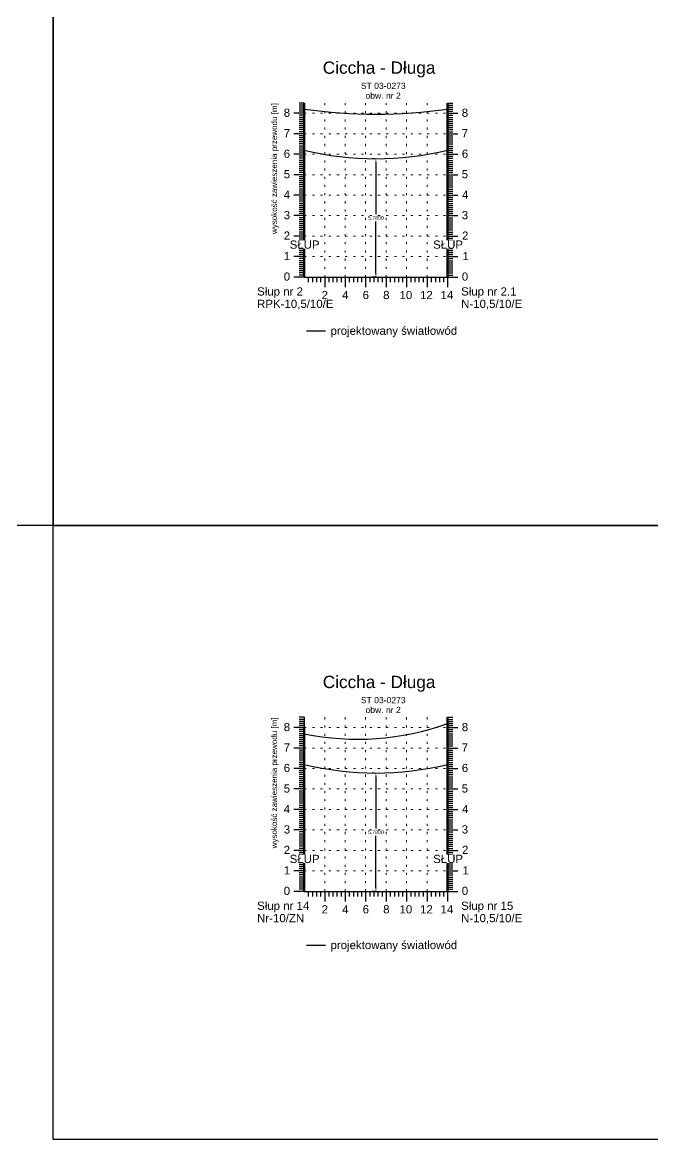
# Model space of a CAD drawing. Header units: metres. Extents: x -155 to 1812, y 681 to 886.
# Drawn here: x 53 to 83.8, y 770.5 to 825.1 of the extents above; entities that cross this region are included whole.
import ezdxf

# ---------------------------------------------------------------- set-up
doc = ezdxf.new("R2010")
doc.units = ezdxf.units.M
doc.header["$MEASUREMENT"] = 0
doc.linetypes.add('ACAD_ISO07W100', pattern=[3, 0, -3])
doc.styles.get("Standard").update_dxf_attribs({"font": 'arial.ttf'})
doc.dimstyles.get("Standard").update_dxf_attribs({"dimtxt": 0.18, "dimasz": 0.18, "dimexe": 0.18, "dimexo": 0.0625, "dimgap": 0.09, "dimtad": 0, "dimtih": 1, "dimtoh": 1, "dimdec": 4, "dimzin": 0, "dimdsep": 46, "dimtxsty": 'Standard', "dimcen": 0.09, "dimadec": 0, "dimazin": 0, "dimtfac": 1, "dimtdec": 4, "dimtofl": 0, "dimtmove": 0, "dimatfit": 3, "dimfxl": 1, "dimtolj": 1, "dimtzin": 0, "dimarcsym": 0})

# ---------------------------------------------------------------- blocks, each defined once
blk = doc.blocks.new('*D317')
at = {"color": 0, "lineweight": -2}
for p, q in [((70.229, 818.426), (70.112, 818.426)), ((70.292, 818.246), (70.292, 815.718)), ((70.292, 812.826), (70.292, 815.355)), ((70.329, 812.646), (70.112, 812.646))]:
    blk.add_line(p, q, dxfattribs=at)
at = {"color": 0}
for points in [[(70.322, 818.246), (70.262, 818.246), (70.292, 818.426)], [(70.262, 812.826), (70.322, 812.826), (70.292, 812.646)]]:
    blk.add_solid(points, dxfattribs=at)
at = {"layer": 'Defpoints', "color": 0}
for p in [(70.292, 818.426), (70.292, 812.646), (70.392, 812.646)]:
    blk.add_point(p, dxfattribs=at)
at = {"color": 0, "lineweight": 25, "insert": (70.292, 815.536), "char_height": 0.18, "attachment_point": 5}
blk.add_mtext('\\A1;5.7800', dxfattribs=at)
blk = doc.blocks.new('*D235')
at = {"color": 0, "lineweight": -2}
for p, q in [((70.229, 788.426), (70.112, 788.426)), ((70.292, 788.246), (70.292, 785.718)), ((70.292, 782.826), (70.292, 785.355)), ((70.329, 782.646), (70.112, 782.646))]:
    blk.add_line(p, q, dxfattribs=at)
at = {"color": 0}
for points in [[(70.322, 788.246), (70.262, 788.246), (70.292, 788.426)], [(70.262, 782.826), (70.322, 782.826), (70.292, 782.646)]]:
    blk.add_solid(points, dxfattribs=at)
at = {"layer": 'Defpoints', "color": 0}
for p in [(70.292, 788.426), (70.292, 782.646), (70.392, 782.646)]:
    blk.add_point(p, dxfattribs=at)
at = {"color": 0, "lineweight": 25, "insert": (70.292, 785.536), "char_height": 0.18, "attachment_point": 5}
blk.add_mtext('\\A1;5.7800', dxfattribs=at)

msp = doc.modelspace()

# ---------------------------------------------------------------- linework, layer by layer
for p, q in [((66.79169, 821.14643), (66.54169, 821.14643)), ((66.79169, 821.04643), (66.54169, 821.04643)), ((66.79169, 820.94643), (66.54169, 820.94643)), ((66.79169, 820.84643), (66.54169, 820.84643)), ((66.79169, 820.74643), (66.54169, 820.74643)), ((66.79169, 821.14643), (66.79169, 812.64643)), ((73.79169, 821.14643), (73.79169, 812.64643)), ((73.79169, 821.14643), (74.04169, 821.14643)), ((73.79169, 821.04643), (74.04169, 821.04643)), ((73.79169, 820.94643), (74.04169, 820.94643)), ((73.79169, 820.84643), (74.04169, 820.84643)), ((73.79169, 820.74643), (74.04169, 820.74643)), ((66.79169, 820.64643), (66.29169, 820.64643)), ((66.79169, 820.64643), (66.29169, 820.64643)), ((66.79169, 820.54643), (66.54169, 820.54643)), ((66.79169, 820.44643), (66.54169, 820.44643)), ((66.79169, 820.34643), (66.54169, 820.34643)), ((66.79169, 820.24643), (66.54169, 820.24643)), ((66.79169, 820.14643), (66.54169, 820.14643)), ((73.79169, 820.64643), (74.29169, 820.64643)), ((73.79169, 820.64643), (74.29169, 820.64643)), ((73.79169, 820.54643), (74.04169, 820.54643)), ((73.79169, 820.44643), (74.04169, 820.44643)), ((73.79169, 820.34643), (74.04169, 820.34643)), ((73.79169, 820.24643), (74.04169, 820.24643)), ((73.79169, 820.14643), (74.04169, 820.14643)), ((66.79169, 819.64643), (66.29169, 819.64643)), ((66.79169, 819.64643), (66.29169, 819.64643)), ((66.79169, 820.04643), (66.54169, 820.04643)), ((66.79169, 819.94643), (66.54169, 819.94643)), ((66.79169, 819.84643), (66.54169, 819.84643)), ((66.79169, 819.74643), (66.54169, 819.74643)), ((73.79169, 820.04643), (74.04169, 820.04643)), ((73.79169, 819.94643), (74.04169, 819.94643)), ((73.79169, 819.84643), (74.04169, 819.84643)), ((73.79169, 819.74643), (74.04169, 819.74643)), ((73.79169, 819.64643), (74.29169, 819.64643)), ((73.79169, 819.64643), (74.29169, 819.64643)), ((66.79169, 819.54643), (66.54169, 819.54643)), ((66.79169, 819.44643), (66.54169, 819.44643)), ((66.79169, 819.34643), (66.54169, 819.34643)), ((66.79169, 819.24643), (66.54169, 819.24643)), ((66.79169, 819.14643), (66.54169, 819.14643)), ((66.79169, 819.04643), (66.54169, 819.04643)), ((73.79169, 819.54643), (74.04169, 819.54643)), ((73.79169, 819.44643), (74.04169, 819.44643)), ((73.79169, 819.34643), (74.04169, 819.34643)), ((73.79169, 819.24643), (74.04169, 819.24643)), ((73.79169, 819.14643), (74.04169, 819.14643)), ((73.79169, 819.04643), (74.04169, 819.04643)), ((66.79169, 818.64643), (66.29169, 818.64643)), ((66.79169, 818.64643), (66.29169, 818.64643)), ((66.79169, 818.94643), (66.54169, 818.94643)), ((66.79169, 818.84643), (66.54169, 818.84643)), ((66.79169, 818.74643), (66.54169, 818.74643)), ((66.79169, 818.54643), (66.54169, 818.54643)), ((73.79169, 818.94643), (74.04169, 818.94643)), ((73.79169, 818.84643), (74.04169, 818.84643)), ((73.79169, 818.74643), (74.04169, 818.74643)), ((73.79169, 818.64643), (74.29169, 818.64643)), ((73.79169, 818.64643), (74.29169, 818.64643)), ((73.79169, 818.54643), (74.04169, 818.54643)), ((66.79169, 818.44643), (66.54169, 818.44643)), ((66.79169, 818.34643), (66.54169, 818.34643)), ((66.79169, 818.24643), (66.54169, 818.24643)), ((66.79169, 818.14643), (66.54169, 818.14643)), ((66.79169, 818.04643), (66.54169, 818.04643)), ((66.79169, 817.94643), (66.54169, 817.94643)), ((73.79169, 818.44643), (74.04169, 818.44643)), ((73.79169, 818.34643), (74.04169, 818.34643)), ((73.79169, 818.24643), (74.04169, 818.24643)), ((73.79169, 818.14643), (74.04169, 818.14643)), ((73.79169, 818.04643), (74.04169, 818.04643)), ((73.79169, 817.94643), (74.04169, 817.94643)), ((66.79169, 817.64643), (66.29169, 817.64643)), ((66.79169, 817.64643), (66.29169, 817.64643)), ((66.79169, 817.84643), (66.54169, 817.84643)), ((66.79169, 817.74643), (66.54169, 817.74643)), ((66.79169, 817.54643), (66.54169, 817.54643)), ((66.79169, 817.44643), (66.54169, 817.44643)), ((73.79169, 817.84643), (74.04169, 817.84643)), ((73.79169, 817.74643), (74.04169, 817.74643)), ((73.79169, 817.64643), (74.29169, 817.64643)), ((73.79169, 817.64643), (74.29169, 817.64643)), ((73.79169, 817.54643), (74.04169, 817.54643)), ((73.79169, 817.44643), (74.04169, 817.44643)), ((66.79169, 817.34643), (66.54169, 817.34643)), ((66.79169, 817.24643), (66.54169, 817.24643)), ((66.79169, 817.14643), (66.54169, 817.14643)), ((66.79169, 817.04643), (66.54169, 817.04643)), ((66.79169, 816.94643), (66.54169, 816.94643)), ((66.79169, 816.84643), (66.54169, 816.84643)), ((73.79169, 817.34643), (74.04169, 817.34643)), ((73.79169, 817.24643), (74.04169, 817.24643)), ((73.79169, 817.14643), (74.04169, 817.14643)), ((73.79169, 817.04643), (74.04169, 817.04643)), ((73.79169, 816.94643), (74.04169, 816.94643)), ((73.79169, 816.84643), (74.04169, 816.84643)), ((66.79169, 816.64643), (66.29169, 816.64643)), ((66.79169, 816.64643), (66.29169, 816.64643)), ((66.79169, 816.74643), (66.54169, 816.74643)), ((66.79169, 816.54643), (66.54169, 816.54643)), ((66.79169, 816.44643), (66.54169, 816.44643)), ((66.79169, 816.34643), (66.54169, 816.34643)), ((73.79169, 816.74643), (74.04169, 816.74643)), ((73.79169, 816.64643), (74.29169, 816.64643)), ((73.79169, 816.64643), (74.29169, 816.64643)), ((73.79169, 816.54643), (74.04169, 816.54643)), ((73.79169, 816.44643), (74.04169, 816.44643)), ((73.79169, 816.34643), (74.04169, 816.34643)), ((66.79169, 816.24643), (66.54169, 816.24643)), ((66.79169, 816.14643), (66.54169, 816.14643)), ((66.79169, 816.04643), (66.54169, 816.04643)), ((66.79169, 815.94643), (66.54169, 815.94643)), ((66.79169, 815.84643), (66.54169, 815.84643)), ((66.79169, 815.74643), (66.54169, 815.74643)), ((73.79169, 816.24643), (74.04169, 816.24643)), ((73.79169, 816.14643), (74.04169, 816.14643)), ((73.79169, 816.04643), (74.04169, 816.04643)), ((73.79169, 815.94643), (74.04169, 815.94643)), ((73.79169, 815.84643), (74.04169, 815.84643)), ((73.79169, 815.74643), (74.04169, 815.74643)), ((66.79169, 815.64643), (66.29169, 815.64643)), ((66.79169, 815.64643), (66.29169, 815.64643)), ((66.79169, 815.54643), (66.54169, 815.54643)), ((66.79169, 815.44643), (66.54169, 815.44643)), ((66.79169, 815.34643), (66.54169, 815.34643)), ((66.79169, 815.24643), (66.54169, 815.24643)), ((73.79169, 815.64643), (74.29169, 815.64643)), ((73.79169, 815.64643), (74.29169, 815.64643)), ((73.79169, 815.54643), (74.04169, 815.54643)), ((73.79169, 815.44643), (74.04169, 815.44643)), ((73.79169, 815.34643), (74.04169, 815.34643)), ((73.79169, 815.24643), (74.04169, 815.24643)), ((66.79169, 814.64643), (66.29169, 814.64643)), ((66.79169, 814.64643), (66.29169, 814.64643)), ((66.79169, 815.14643), (66.54169, 815.14643)), ((66.79169, 815.04643), (66.54169, 815.04643)), ((66.79169, 814.94643), (66.54169, 814.94643)), ((66.79169, 814.84643), (66.54169, 814.84643)), ((66.79169, 814.74643), (66.54169, 814.74643)), ((73.79169, 815.14643), (74.04169, 815.14643)), ((73.79169, 815.04643), (74.04169, 815.04643)), ((73.79169, 814.94643), (74.04169, 814.94643)), ((73.79169, 814.84643), (74.04169, 814.84643)), ((73.79169, 814.74643), (74.04169, 814.74643)), ((73.79169, 814.64643), (74.29169, 814.64643)), ((73.79169, 814.64643), (74.29169, 814.64643)), ((66.79169, 814.54643), (66.54169, 814.54643)), ((66.79169, 814.44643), (66.54169, 814.44643)), ((66.79169, 814.34643), (66.54169, 814.34643)), ((66.79169, 814.24643), (66.54169, 814.24643)), ((66.79169, 814.14643), (66.54169, 814.14643)), ((73.79169, 814.54643), (74.04169, 814.54643)), ((73.79169, 814.44643), (74.04169, 814.44643)), ((73.79169, 814.34643), (74.04169, 814.34643)), ((73.79169, 814.24643), (74.04169, 814.24643)), ((73.79169, 814.14643), (74.04169, 814.14643)), ((66.79169, 813.64643), (66.29169, 813.64643)), ((66.79169, 813.64643), (66.29169, 813.64643)), ((66.79169, 814.04643), (66.54169, 814.04643)), ((66.79169, 813.94643), (66.54169, 813.94643)), ((66.79169, 813.84643), (66.54169, 813.84643)), ((66.79169, 813.74643), (66.54169, 813.74643)), ((73.79169, 814.04643), (74.04169, 814.04643)), ((73.79169, 813.94643), (74.04169, 813.94643)), ((73.79169, 813.84643), (74.04169, 813.84643)), ((73.79169, 813.74643), (74.04169, 813.74643)), ((73.79169, 813.64643), (74.29169, 813.64643)), ((73.79169, 813.64643), (74.29169, 813.64643)), ((66.79169, 813.54643), (66.54169, 813.54643)), ((66.79169, 813.44643), (66.54169, 813.44643)), ((66.79169, 813.34643), (66.54169, 813.34643)), ((66.79169, 813.24643), (66.54169, 813.24643)), ((66.79169, 813.14643), (66.54169, 813.14643)), ((66.79169, 813.04643), (66.54169, 813.04643)), ((73.79169, 813.54643), (74.04169, 813.54643)), ((73.79169, 813.44643), (74.04169, 813.44643)), ((73.79169, 813.34643), (74.04169, 813.34643)), ((73.79169, 813.24643), (74.04169, 813.24643)), ((73.79169, 813.14643), (74.04169, 813.14643)), ((73.79169, 813.04643), (74.04169, 813.04643)), ((66.79169, 812.64643), (66.29169, 812.64643)), ((66.79169, 812.94643), (66.54169, 812.94643)), ((66.79169, 812.84643), (66.54169, 812.84643)), ((66.79169, 812.74643), (66.54169, 812.74643)), ((66.79169, 812.64643), (66.54169, 812.64643)), ((66.79169, 812.64643), (73.79169, 812.64643)), ((66.99169, 812.64643), (66.99169, 812.39643)), ((67.19169, 812.64643), (67.19169, 812.39643)), ((67.39169, 812.64643), (67.39169, 812.39643)), ((67.59169, 812.64643), (67.59169, 812.39643)), ((67.79169, 812.64643), (67.79169, 812.14643)), ((67.99169, 812.64643), (67.99169, 812.39643)), ((68.19169, 812.64643), (68.19169, 812.39643)), ((68.39169, 812.64643), (68.39169, 812.39643)), ((68.59169, 812.64643), (68.59169, 812.39643)), ((68.79169, 812.64643), (68.79169, 812.14643)), ((68.99169, 812.64643), (68.99169, 812.39643)), ((69.19169, 812.64643), (69.19169, 812.39643)), ((69.39169, 812.64643), (69.39169, 812.39643)), ((69.59169, 812.64643), (69.59169, 812.39643)), ((69.79169, 812.64643), (69.79169, 812.14643)), ((69.99169, 812.64643), (69.99169, 812.39643)), ((70.19169, 812.64643), (70.19169, 812.39643)), ((70.39169, 812.64643), (70.39169, 812.39643)), ((70.59169, 812.64643), (70.59169, 812.39643)), ((70.79169, 812.64643), (70.79169, 812.14643)), ((70.99169, 812.64643), (70.99169, 812.39643)), ((71.19169, 812.64643), (71.19169, 812.39643)), ((71.39169, 812.64643), (71.39169, 812.39643)), ((71.59169, 812.64643), (71.59169, 812.39643)), ((71.79169, 812.64643), (71.79169, 812.14643)), ((71.99169, 812.64643), (71.99169, 812.39643)), ((72.19169, 812.64643), (72.19169, 812.39643)), ((72.39169, 812.64643), (72.39169, 812.39643)), ((72.59169, 812.64643), (72.59169, 812.39643)), ((72.79169, 812.64643), (72.79169, 812.14643)), ((72.99169, 812.64643), (72.99169, 812.39643)), ((73.19169, 812.64643), (73.19169, 812.39643)), ((73.39169, 812.64643), (73.39169, 812.39643)), ((73.59169, 812.64643), (73.59169, 812.39643)), ((73.79169, 812.94643), (74.04169, 812.94643)), ((73.79169, 812.84643), (74.04169, 812.84643)), ((73.79169, 812.74643), (74.04169, 812.74643)), ((73.79169, 812.64643), (73.79169, 812.14643)), ((73.79169, 812.64643), (74.29169, 812.64643)), ((73.79169, 812.64643), (74.04169, 812.64643)), ((66.79169, 790.64643), (66.29169, 790.64643)), ((66.79169, 790.64643), (66.29169, 790.64643)), ((66.79169, 791.14643), (66.54169, 791.14643)), ((66.79169, 791.04643), (66.54169, 791.04643)), ((66.79169, 790.94643), (66.54169, 790.94643)), ((66.79169, 790.84643), (66.54169, 790.84643)), ((66.79169, 790.74643), (66.54169, 790.74643)), ((66.79169, 791.14643), (66.79169, 782.64643)), ((73.79169, 791.14643), (73.79169, 782.64643)), ((73.79169, 791.14643), (74.04169, 791.14643)), ((73.79169, 791.04643), (74.04169, 791.04643)), ((73.79169, 790.94643), (74.04169, 790.94643)), ((73.79169, 790.84643), (74.04169, 790.84643)), ((73.79169, 790.74643), (74.04169, 790.74643)), ((73.79169, 790.64643), (74.29169, 790.64643)), ((73.79169, 790.64643), (74.29169, 790.64643)), ((66.79169, 790.54643), (66.54169, 790.54643)), ((66.79169, 790.44643), (66.54169, 790.44643)), ((66.79169, 790.34643), (66.54169, 790.34643)), ((66.79169, 790.24643), (66.54169, 790.24643)), ((66.79169, 790.14643), (66.54169, 790.14643)), ((73.79169, 790.54643), (74.04169, 790.54643)), ((73.79169, 790.44643), (74.04169, 790.44643)), ((73.79169, 790.34643), (74.04169, 790.34643)), ((73.79169, 790.24643), (74.04169, 790.24643)), ((73.79169, 790.14643), (74.04169, 790.14643)), ((66.79169, 789.64643), (66.29169, 789.64643)), ((66.79169, 789.64643), (66.29169, 789.64643)), ((66.79169, 790.04643), (66.54169, 790.04643)), ((66.79169, 789.94643), (66.54169, 789.94643)), ((66.79169, 789.84643), (66.54169, 789.84643)), ((66.79169, 789.74643), (66.54169, 789.74643)), ((66.79169, 789.54643), (66.54169, 789.54643)), ((73.79169, 790.04643), (74.04169, 790.04643)), ((73.79169, 789.94643), (74.04169, 789.94643)), ((73.79169, 789.84643), (74.04169, 789.84643)), ((73.79169, 789.74643), (74.04169, 789.74643)), ((73.79169, 789.64643), (74.29169, 789.64643)), ((73.79169, 789.64643), (74.29169, 789.64643)), ((73.79169, 789.54643), (74.04169, 789.54643)), ((66.79169, 789.44643), (66.54169, 789.44643)), ((66.79169, 789.34643), (66.54169, 789.34643)), ((66.79169, 789.24643), (66.54169, 789.24643)), ((66.79169, 789.14643), (66.54169, 789.14643)), ((66.79169, 789.04643), (66.54169, 789.04643)), ((73.79169, 789.44643), (74.04169, 789.44643)), ((73.79169, 789.34643), (74.04169, 789.34643)), ((73.79169, 789.24643), (74.04169, 789.24643)), ((73.79169, 789.14643), (74.04169, 789.14643)), ((73.79169, 789.04643), (74.04169, 789.04643)), ((66.79169, 788.64643), (66.29169, 788.64643)), ((66.79169, 788.64643), (66.29169, 788.64643)), ((66.79169, 788.94643), (66.54169, 788.94643)), ((66.79169, 788.84643), (66.54169, 788.84643)), ((66.79169, 788.74643), (66.54169, 788.74643)), ((66.79169, 788.54643), (66.54169, 788.54643)), ((73.79169, 788.94643), (74.04169, 788.94643)), ((73.79169, 788.84643), (74.04169, 788.84643)), ((73.79169, 788.74643), (74.04169, 788.74643)), ((73.79169, 788.64643), (74.29169, 788.64643)), ((73.79169, 788.64643), (74.29169, 788.64643)), ((73.79169, 788.54643), (74.04169, 788.54643)), ((66.79169, 788.44643), (66.54169, 788.44643)), ((66.79169, 788.34643), (66.54169, 788.34643)), ((66.79169, 788.24643), (66.54169, 788.24643)), ((66.79169, 788.14643), (66.54169, 788.14643)), ((66.79169, 788.04643), (66.54169, 788.04643)), ((66.79169, 787.94643), (66.54169, 787.94643)), ((73.79169, 788.44643), (74.04169, 788.44643)), ((73.79169, 788.34643), (74.04169, 788.34643)), ((73.79169, 788.24643), (74.04169, 788.24643)), ((73.79169, 788.14643), (74.04169, 788.14643)), ((73.79169, 788.04643), (74.04169, 788.04643)), ((73.79169, 787.94643), (74.04169, 787.94643)), ((66.79169, 787.64643), (66.29169, 787.64643)), ((66.79169, 787.64643), (66.29169, 787.64643)), ((66.79169, 787.84643), (66.54169, 787.84643)), ((66.79169, 787.74643), (66.54169, 787.74643)), ((66.79169, 787.54643), (66.54169, 787.54643)), ((66.79169, 787.44643), (66.54169, 787.44643)), ((73.79169, 787.84643), (74.04169, 787.84643)), ((73.79169, 787.74643), (74.04169, 787.74643)), ((73.79169, 787.64643), (74.29169, 787.64643)), ((73.79169, 787.64643), (74.29169, 787.64643)), ((73.79169, 787.54643), (74.04169, 787.54643)), ((73.79169, 787.44643), (74.04169, 787.44643)), ((66.79169, 787.34643), (66.54169, 787.34643)), ((66.79169, 787.24643), (66.54169, 787.24643)), ((66.79169, 787.14643), (66.54169, 787.14643)), ((66.79169, 787.04643), (66.54169, 787.04643)), ((66.79169, 786.94643), (66.54169, 786.94643)), ((66.79169, 786.84643), (66.54169, 786.84643)), ((73.79169, 787.34643), (74.04169, 787.34643)), ((73.79169, 787.24643), (74.04169, 787.24643)), ((73.79169, 787.14643), (74.04169, 787.14643)), ((73.79169, 787.04643), (74.04169, 787.04643)), ((73.79169, 786.94643), (74.04169, 786.94643)), ((73.79169, 786.84643), (74.04169, 786.84643)), ((66.79169, 786.64643), (66.29169, 786.64643)), ((66.79169, 786.64643), (66.29169, 786.64643)), ((66.79169, 786.74643), (66.54169, 786.74643)), ((66.79169, 786.54643), (66.54169, 786.54643)), ((66.79169, 786.44643), (66.54169, 786.44643)), ((66.79169, 786.34643), (66.54169, 786.34643)), ((73.79169, 786.74643), (74.04169, 786.74643)), ((73.79169, 786.64643), (74.29169, 786.64643)), ((73.79169, 786.64643), (74.29169, 786.64643)), ((73.79169, 786.54643), (74.04169, 786.54643)), ((73.79169, 786.44643), (74.04169, 786.44643)), ((73.79169, 786.34643), (74.04169, 786.34643)), ((66.79169, 786.24643), (66.54169, 786.24643)), ((66.79169, 786.14643), (66.54169, 786.14643)), ((66.79169, 786.04643), (66.54169, 786.04643)), ((66.79169, 785.94643), (66.54169, 785.94643)), ((66.79169, 785.84643), (66.54169, 785.84643)), ((66.79169, 785.74643), (66.54169, 785.74643)), ((73.79169, 786.24643), (74.04169, 786.24643)), ((73.79169, 786.14643), (74.04169, 786.14643)), ((73.79169, 786.04643), (74.04169, 786.04643)), ((73.79169, 785.94643), (74.04169, 785.94643)), ((73.79169, 785.84643), (74.04169, 785.84643)), ((73.79169, 785.74643), (74.04169, 785.74643)), ((66.79169, 785.64643), (66.29169, 785.64643)), ((66.79169, 785.64643), (66.29169, 785.64643)), ((66.79169, 785.54643), (66.54169, 785.54643)), ((66.79169, 785.44643), (66.54169, 785.44643)), ((66.79169, 785.34643), (66.54169, 785.34643)), ((66.79169, 785.24643), (66.54169, 785.24643)), ((73.79169, 785.64643), (74.29169, 785.64643)), ((73.79169, 785.64643), (74.29169, 785.64643)), ((73.79169, 785.54643), (74.04169, 785.54643)), ((73.79169, 785.44643), (74.04169, 785.44643)), ((73.79169, 785.34643), (74.04169, 785.34643)), ((73.79169, 785.24643), (74.04169, 785.24643)), ((66.79169, 784.64643), (66.29169, 784.64643)), ((66.79169, 784.64643), (66.29169, 784.64643)), ((66.79169, 785.14643), (66.54169, 785.14643)), ((66.79169, 785.04643), (66.54169, 785.04643)), ((66.79169, 784.94643), (66.54169, 784.94643)), ((66.79169, 784.84643), (66.54169, 784.84643)), ((66.79169, 784.74643), (66.54169, 784.74643)), ((73.79169, 785.14643), (74.04169, 785.14643)), ((73.79169, 785.04643), (74.04169, 785.04643)), ((73.79169, 784.94643), (74.04169, 784.94643)), ((73.79169, 784.84643), (74.04169, 784.84643)), ((73.79169, 784.74643), (74.04169, 784.74643)), ((73.79169, 784.64643), (74.29169, 784.64643)), ((73.79169, 784.64643), (74.29169, 784.64643)), ((66.79169, 784.54643), (66.54169, 784.54643)), ((66.79169, 784.44643), (66.54169, 784.44643)), ((66.79169, 784.34643), (66.54169, 784.34643)), ((66.79169, 784.24643), (66.54169, 784.24643)), ((66.79169, 784.14643), (66.54169, 784.14643)), ((73.79169, 784.54643), (74.04169, 784.54643)), ((73.79169, 784.44643), (74.04169, 784.44643)), ((73.79169, 784.34643), (74.04169, 784.34643)), ((73.79169, 784.24643), (74.04169, 784.24643)), ((73.79169, 784.14643), (74.04169, 784.14643)), ((66.79169, 783.64643), (66.29169, 783.64643)), ((66.79169, 783.64643), (66.29169, 783.64643)), ((66.79169, 784.04643), (66.54169, 784.04643)), ((66.79169, 783.94643), (66.54169, 783.94643)), ((66.79169, 783.84643), (66.54169, 783.84643)), ((66.79169, 783.74643), (66.54169, 783.74643)), ((66.79169, 783.54643), (66.54169, 783.54643)), ((73.79169, 784.04643), (74.04169, 784.04643)), ((73.79169, 783.94643), (74.04169, 783.94643)), ((73.79169, 783.84643), (74.04169, 783.84643)), ((73.79169, 783.74643), (74.04169, 783.74643)), ((73.79169, 783.64643), (74.29169, 783.64643)), ((73.79169, 783.64643), (74.29169, 783.64643)), ((73.79169, 783.54643), (74.04169, 783.54643)), ((66.79169, 783.44643), (66.54169, 783.44643)), ((66.79169, 783.34643), (66.54169, 783.34643)), ((66.79169, 783.24643), (66.54169, 783.24643)), ((66.79169, 783.14643), (66.54169, 783.14643)), ((66.79169, 783.04643), (66.54169, 783.04643)), ((73.79169, 783.44643), (74.04169, 783.44643)), ((73.79169, 783.34643), (74.04169, 783.34643)), ((73.79169, 783.24643), (74.04169, 783.24643)), ((73.79169, 783.14643), (74.04169, 783.14643)), ((73.79169, 783.04643), (74.04169, 783.04643)), ((66.79169, 782.64643), (66.29169, 782.64643)), ((66.79169, 782.94643), (66.54169, 782.94643)), ((66.79169, 782.84643), (66.54169, 782.84643)), ((66.79169, 782.74643), (66.54169, 782.74643)), ((66.79169, 782.64643), (66.54169, 782.64643)), ((66.79169, 782.64643), (73.79169, 782.64643)), ((66.99169, 782.64643), (66.99169, 782.39643)), ((67.19169, 782.64643), (67.19169, 782.39643)), ((67.39169, 782.64643), (67.39169, 782.39643)), ((67.59169, 782.64643), (67.59169, 782.39643)), ((67.79169, 782.64643), (67.79169, 782.14643)), ((67.99169, 782.64643), (67.99169, 782.39643)), ((68.19169, 782.64643), (68.19169, 782.39643)), ((68.39169, 782.64643), (68.39169, 782.39643)), ((68.59169, 782.64643), (68.59169, 782.39643)), ((68.79169, 782.64643), (68.79169, 782.14643)), ((68.99169, 782.64643), (68.99169, 782.39643)), ((69.19169, 782.64643), (69.19169, 782.39643)), ((69.39169, 782.64643), (69.39169, 782.39643)), ((69.59169, 782.64643), (69.59169, 782.39643)), ((69.79169, 782.64643), (69.79169, 782.14643)), ((69.99169, 782.64643), (69.99169, 782.39643)), ((70.19169, 782.64643), (70.19169, 782.39643)), ((70.39169, 782.64643), (70.39169, 782.39643)), ((70.59169, 782.64643), (70.59169, 782.39643)), ((70.79169, 782.64643), (70.79169, 782.14643)), ((70.99169, 782.64643), (70.99169, 782.39643)), ((71.19169, 782.64643), (71.19169, 782.39643)), ((71.39169, 782.64643), (71.39169, 782.39643)), ((71.59169, 782.64643), (71.59169, 782.39643)), ((71.79169, 782.64643), (71.79169, 782.14643)), ((71.99169, 782.64643), (71.99169, 782.39643)), ((72.19169, 782.64643), (72.19169, 782.39643)), ((72.39169, 782.64643), (72.39169, 782.39643)), ((72.59169, 782.64643), (72.59169, 782.39643)), ((72.79169, 782.64643), (72.79169, 782.14643)), ((72.99169, 782.64643), (72.99169, 782.39643)), ((73.19169, 782.64643), (73.19169, 782.39643)), ((73.39169, 782.64643), (73.39169, 782.39643)), ((73.59169, 782.64643), (73.59169, 782.39643)), ((73.79169, 782.94643), (74.04169, 782.94643)), ((73.79169, 782.84643), (74.04169, 782.84643)), ((73.79169, 782.74643), (74.04169, 782.74643)), ((73.79169, 782.64643), (73.79169, 782.14643)), ((73.79169, 782.64643), (74.29169, 782.64643)), ((73.79169, 782.64643), (74.04169, 782.64643))]:
    msp.add_line(p, q)
at = {"lineweight": 100}
for p, q in [((66.79169, 821.14643), (66.79169, 812.64643)), ((73.79169, 821.14643), (73.79169, 812.64643)), ((66.79169, 790.64643), (66.79169, 782.64643)), ((73.79169, 791.14643), (73.79169, 782.64643))]:
    msp.add_line(p, q, dxfattribs=at)
at = {"linetype": 'ACAD_ISO07W100', "lineweight": 15, "ltscale": 0.1}
for p, q in [((67.79169, 812.64643), (67.79169, 821.14643)), ((68.79169, 812.64643), (68.79169, 821.14643)), ((69.79169, 812.64643), (69.79169, 821.14643)), ((70.79169, 812.64643), (70.79169, 821.14643)), ((71.79169, 812.64643), (71.79169, 821.14643)), ((72.79169, 812.64643), (72.79169, 821.14643)), ((72.79169, 812.64643), (72.79169, 821.14643)), ((73.79169, 812.64643), (73.79169, 821.14643)), ((73.79169, 812.64643), (73.79169, 821.14643)), ((66.79169, 820.64643), (73.79169, 820.64643)), ((66.79169, 819.64643), (73.79169, 819.64643)), ((66.79169, 818.64643), (73.79169, 818.64643)), ((66.79169, 817.64643), (73.79169, 817.64643)), ((66.79169, 816.64643), (73.79169, 816.64643)), ((66.79169, 815.64643), (73.79169, 815.64643)), ((66.79169, 814.64643), (73.79169, 814.64643)), ((66.79169, 813.64643), (73.79169, 813.64643)), ((66.79169, 812.64643), (73.79169, 812.64643)), ((66.79169, 790.64643), (73.79169, 790.64643)), ((67.79169, 782.64643), (67.79169, 791.14643)), ((68.79169, 782.64643), (68.79169, 791.14643)), ((69.79169, 782.64643), (69.79169, 791.14643)), ((70.79169, 782.64643), (70.79169, 791.14643)), ((71.79169, 782.64643), (71.79169, 791.14643)), ((72.79169, 782.64643), (72.79169, 791.14643)), ((72.79169, 782.64643), (72.79169, 791.14643)), ((73.79169, 782.64643), (73.79169, 791.14643)), ((73.79169, 782.64643), (73.79169, 791.14643)), ((66.79169, 789.64643), (73.79169, 789.64643)), ((66.79169, 788.64643), (73.79169, 788.64643)), ((66.79169, 787.64643), (73.79169, 787.64643)), ((66.79169, 786.64643), (73.79169, 786.64643)), ((66.79169, 785.64643), (73.79169, 785.64643)), ((66.79169, 784.64643), (73.79169, 784.64643)), ((66.79169, 783.64643), (73.79169, 783.64643)), ((66.79169, 782.64643), (73.79169, 782.64643))]:
    msp.add_line(p, q, dxfattribs=at)
at = {"color": 3, "lineweight": 25}
for p, q in [((66.89724, 810.01622), (67.82783, 810.01622)), ((66.89724, 780.01622), (67.82783, 780.01622))]:
    msp.add_line(p, q, dxfattribs=at)
at = {"lineweight": 25}
for points in [[(24.54271, 830.52182), (54.54271, 830.52182), (54.54271, 800.52182), (24.54271, 800.52182), (24.54271, 830.52182)], [(54.54271, 830.52182), (84.54271, 830.52182), (84.54271, 800.52182), (54.54271, 800.52182), (54.54271, 830.52182)], [(54.54271, 800.52182), (84.54271, 800.52182), (84.54271, 770.52182), (54.54271, 770.52182), (54.54271, 800.52182)]]:
    msp.add_lwpolyline(points, dxfattribs=at)
at = {"lineweight": 30}
for centre, radius, start, end in [((70.29169, 846.24184), 25.63546, 262.15292, 277.84708), ((69.41169, 802.91648), 12.84019, 258.226305, 289.944928)]:
    msp.add_arc(centre, radius, start, end, dxfattribs=at)
at = {"color": 3, "lineweight": 30}
for centre in [(70.29169, 833.21977), (70.29169, 803.21977)]:
    msp.add_arc(centre, 14.79333, 256.314453, 283.685547, dxfattribs=at)

# ---------------------------------------------------------------- texts
for s, height, p in [('Ciccha - Długa', 0.6, (67.69954, 822.57463)), ('ST 03-0273', 0.3, (69.55561, 821.8366)), ('obw. nr 2', 0.3, (69.78229, 821.35734)), ('8', 0.4, (65.79443, 820.47234)), ('8', 0.4, (74.48008, 820.47234)), ('7', 0.4, (65.79443, 819.47234)), ('7', 0.4, (74.47708, 819.47234)), ('6', 0.4, (65.79443, 818.47234)), ('6', 0.4, (74.48281, 818.47234)), ('5', 0.4, (65.79443, 817.47234)), ('5', 0.4, (74.47735, 817.47234)), ('4', 0.4, (65.79443, 816.47234)), ('4', 0.4, (74.49809, 816.47234)), ('3', 0.4, (65.79443, 815.47234)), ('3', 0.4, (74.48008, 815.47234)), ('2', 0.4, (65.79443, 814.47234)), ('2', 0.4, (74.49127, 814.47234)), ('1', 0.4, (65.79443, 813.47234)), ('1', 0.4, (74.51992, 813.47234)), ('0', 0.4, (65.79443, 812.47234)), ('0', 0.4, (74.48172, 812.47234)), ('Słup nr 2', 0.4, (64.49644, 811.74452)), ('2', 0.4, (67.64488, 811.57076)), ('4', 0.4, (68.64488, 811.57076)), ('6', 0.4, (69.64488, 811.57076)), ('8', 0.4, (70.64488, 811.57076)), ('10', 0.4, (71.44488, 811.57076)), ('12', 0.4, (72.44488, 811.57076)), ('14', 0.4, (73.44488, 811.57076)), ('Słup nr 2.1', 0.4, (74.44964, 811.74452)), ('RPK-10,5/10/E', 0.4, (64.4948, 811.13963)), ('N-10,5/10/E', 0.4, (74.44964, 811.13963)), ('projektowany światłowód', 0.4, (68.07659, 809.82645)), ('Ciccha - Długa', 0.6, (67.69954, 792.57463)), ('ST 03-0273', 0.3, (69.55561, 791.8366)), ('obw. nr 2', 0.3, (69.78229, 791.35734)), ('8', 0.4, (65.79443, 790.47234)), ('8', 0.4, (74.48008, 790.47234)), ('7', 0.4, (65.79443, 789.47234)), ('7', 0.4, (74.47708, 789.47234)), ('6', 0.4, (65.79443, 788.47234)), ('6', 0.4, (74.48281, 788.47234)), ('5', 0.4, (65.79443, 787.47234)), ('5', 0.4, (74.47735, 787.47234)), ('4', 0.4, (65.79443, 786.47234)), ('4', 0.4, (74.49809, 786.47234)), ('3', 0.4, (65.79443, 785.47234)), ('3', 0.4, (74.48008, 785.47234)), ('2', 0.4, (65.79443, 784.47234)), ('2', 0.4, (74.49127, 784.47234)), ('1', 0.4, (65.79443, 783.47234)), ('1', 0.4, (74.51992, 783.47234)), ('0', 0.4, (65.79443, 782.47234)), ('0', 0.4, (74.48172, 782.47234)), ('Słup nr 14', 0.4, (64.49644, 781.74452)), ('2', 0.4, (67.64488, 781.57076)), ('4', 0.4, (68.64488, 781.57076)), ('6', 0.4, (69.64488, 781.57076)), ('8', 0.4, (70.64488, 781.57076)), ('10', 0.4, (71.44488, 781.57076)), ('12', 0.4, (72.44488, 781.57076)), ('14', 0.4, (73.44488, 781.57076)), ('Słup nr 15', 0.4, (74.44964, 781.74452)), ('Nr-10/ZN', 0.4, (64.4948, 781.13963)), ('N-10,5/10/E', 0.4, (74.44964, 781.13963)), ('projektowany światłowód', 0.4, (68.07659, 779.82645))]:
    msp.add_text(s, height=height).set_placement(p)

# ---------------------------------------------------------------- dimensions: what is measured, and where the dimension line sits
at = {"lineweight": 25}
for base, p1, p2, picture, middle in [((70.29169, 812.64643), (70.29169, 818.42643), (70.39169, 812.64643), '*D317', (70.29169, 815.53643)), ((70.29169, 782.64643), (70.29169, 788.42643), (70.39169, 782.64643), '*D235', (70.29169, 785.53643))]:
    dim = msp.add_linear_dim(base=base, p1=p1, p2=p2, angle=90, dimstyle='Standard', dxfattribs=at)
    dim.commit()
    dim.dimension.update_dxf_attribs({"geometry": picture, "text_midpoint": middle})

# ---------------------------------------------------------------- next in the draw order: texts
at = {"lineweight": 18, "char_height": 0.28, "attachment_point": 1, "rotation": 90, "bg_fill": 3, "box_fill_scale": 1, "bg_fill_color": 256, "bg_fill_transparency": 0}
for insert in [(65.18892, 814.74854), (65.18892, 784.74854)]:
    msp.add_mtext_dynamic_manual_height_columns('wysokość zawieszenia przewodu [m]', width=9.2804774, gutter_width=2, heights=[-0.36385], dxfattribs=dict(at, insert=insert))
at = {"lineweight": 18, "char_height": 0.4, "attachment_point": 1, "bg_fill": 3, "box_fill_scale": 1, "bg_fill_color": 256, "bg_fill_transparency": 0}
for insert in [(66.08359, 814.43264), (73.08359, 814.43264), (66.08359, 784.43264), (73.08359, 784.43264)]:
    msp.add_mtext_dynamic_manual_height_columns('SŁUP', width=1.5368437, gutter_width=2, heights=[-0.41364], dxfattribs=dict(at, insert=insert))

doc.saveas('drawing.dxf')
